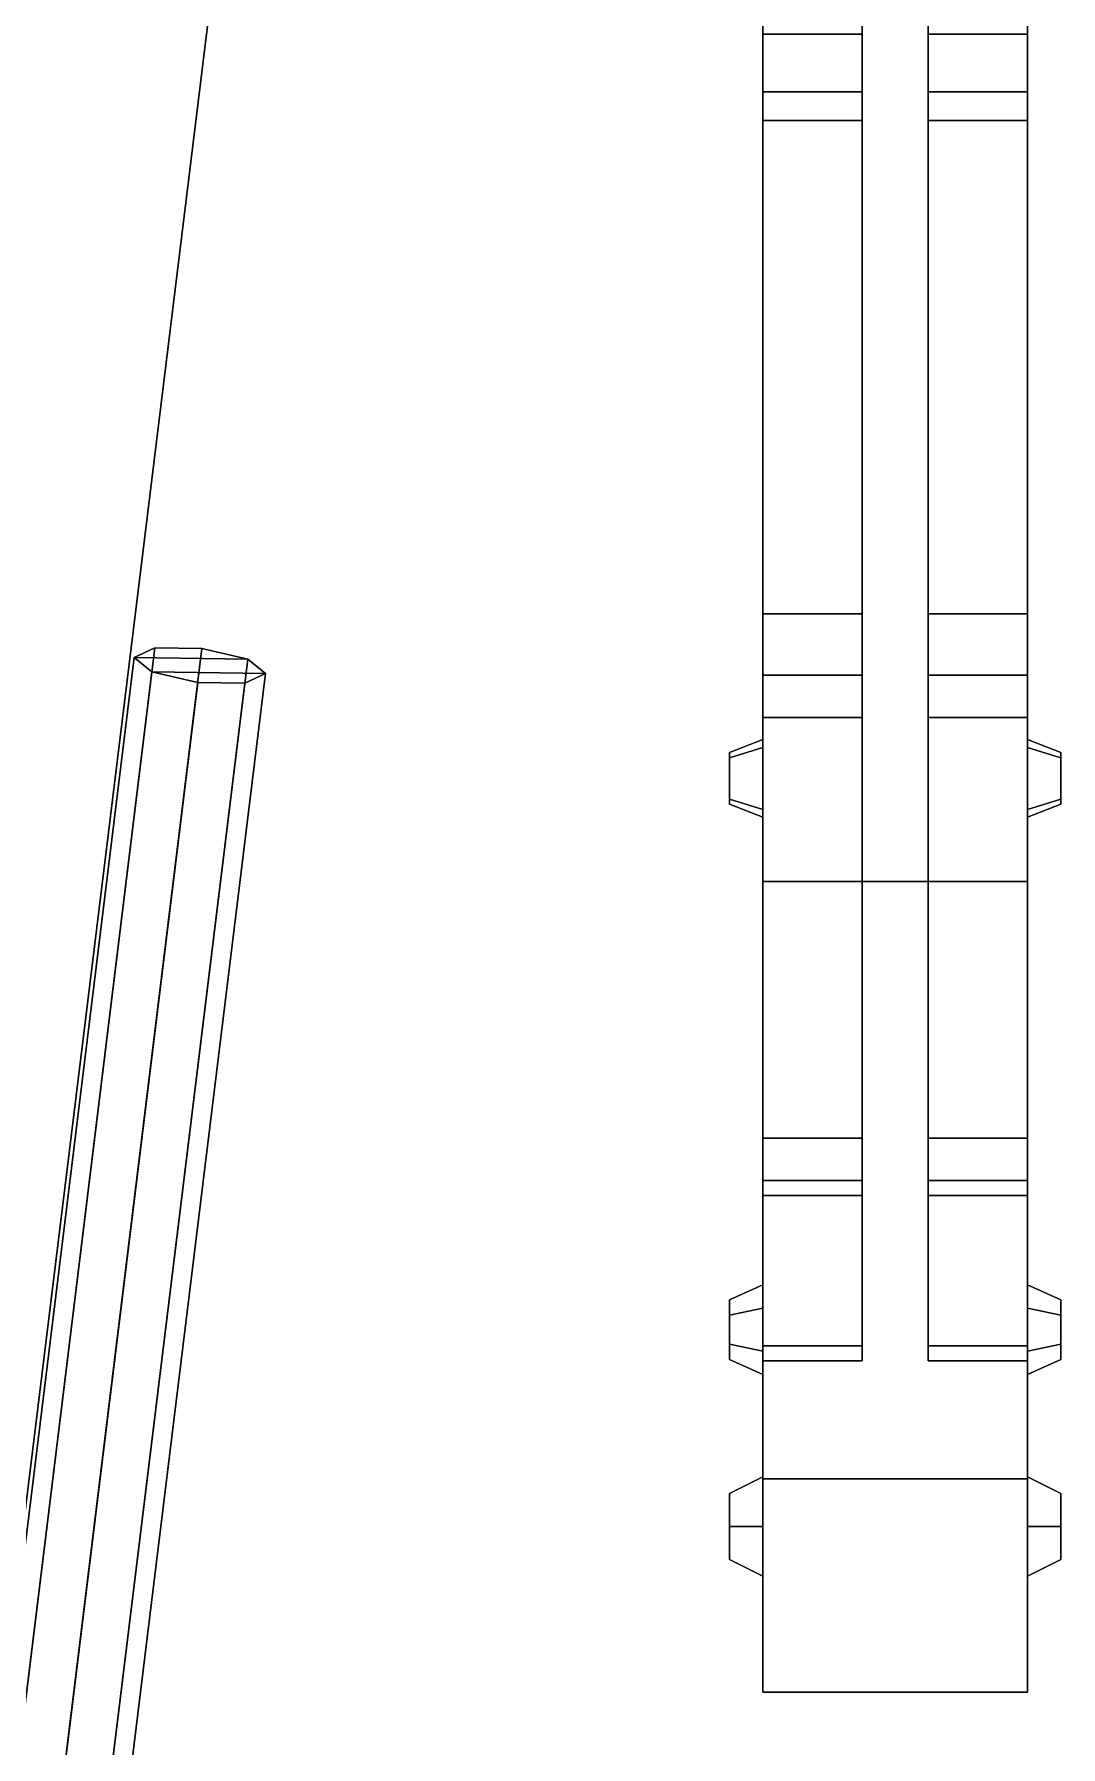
# Model space of a CAD drawing. Header units: millimetres. Extents: x -0.8 to 1, y -3.1 to 12.1.
# Drawn here: x 0.51 to 0.82, y -0.667 to -0.149 of the extents above; entities that cross this region are included whole.
import ezdxf

# ---------------------------------------------------------------- set-up
doc = ezdxf.new("R2010")
doc.units = ezdxf.units.MM
doc.layers.add('trail1', color=6, linetype='Continuous')
doc.layers.add('wheels', color=2, linetype='Continuous')

msp = doc.modelspace()

# ---------------------------------------------------------------- linework, layer by layer
at = {"layer": 'trail1'}
for points in [[(0.5663, -0.11405, 0.55), (0.33474, -1.99989, 0.04), (0.25534, -1.99014, 0.04), (0.48689, -0.10431, 0.55)], [(0.48689, -0.10431, 0.75), (0.25534, -1.99014, 0.24), (0.33474, -1.99989, 0.24), (0.5663, -0.11405, 0.75)], [(0.33474, -1.99989, 0.24), (0.33474, -1.99989, 0.04), (0.5663, -0.11405, 0.55), (0.5663, -0.11405, 0.75)], [(0.54015, -0.33756, 0.58), (0.54641, -0.33464, 0.56634), (0.36159, -1.83984, 0.15999), (0.35533, -1.84276, 0.17365)], [(0.54641, -0.33464, 0.56634), (0.56063, -0.33486, 0.56068), (0.37582, -1.84006, 0.15434), (0.36159, -1.83984, 0.15999)], [(0.56063, -0.33486, 0.56068), (0.57448, -0.33809, 0.56634), (0.38967, -1.84329, 0.15999), (0.37582, -1.84006, 0.15434)], [(0.54641, -0.33464, 0.56634), (0.54015, -0.33756, 0.58), (0.57448, -0.33809, 0.56634), (0.56063, -0.33486, 0.56068)], [(0.54552, -0.34191, 0.59366), (0.54015, -0.33756, 0.58), (0.35533, -1.84276, 0.17365), (0.3607, -1.84711, 0.18731)], [(0.57448, -0.33809, 0.56634), (0.57985, -0.34244, 0.58), (0.39504, -1.84764, 0.17365), (0.38967, -1.84329, 0.15999)], [(0.54015, -0.33756, 0.58), (0.54552, -0.34191, 0.59366), (0.57985, -0.34244, 0.58), (0.57448, -0.33809, 0.56634)], [(0.55937, -0.34514, 0.59932), (0.54552, -0.34191, 0.59366), (0.3607, -1.84711, 0.18731), (0.37455, -1.85034, 0.19297)], [(0.57359, -0.34536, 0.59366), (0.55937, -0.34514, 0.59932), (0.37455, -1.85034, 0.19297), (0.38878, -1.85056, 0.18731)], [(0.57985, -0.34244, 0.58), (0.57359, -0.34536, 0.59366), (0.38878, -1.85056, 0.18731), (0.39504, -1.84764, 0.17365)], [(0.54552, -0.34191, 0.59366), (0.55937, -0.34514, 0.59932), (0.57359, -0.34536, 0.59366), (0.57985, -0.34244, 0.58)]]:
    msp.add_3dface(points, dxfattribs=at)
at = {"layer": 'wheels'}
for points in [[(0.76, -0.14087, 0.12269), (0.76, -0.32444, 0.21109), (0.76, -0.09375, 0.50037), (0.76, -0.05854, 0.48341)], [(0.76, -0.32444, 1.08891), (0.76, -0.14087, 1.17731), (0.76, -0.05854, 0.81659), (0.76, -0.09375, 0.79963)], [(0.78, -0.05854, 0.48341), (0.78, -0.09375, 0.50037), (0.78, -0.32444, 0.21109), (0.78, -0.14087, 0.12269)], [(0.78, -0.09375, 0.79963), (0.78, -0.05854, 0.81659), (0.78, -0.14087, 1.17731), (0.78, -0.32444, 1.08891)], [(0.73, -0.35571, 0.23603), (0.73, -0.12502, 0.52531), (0.73, -0.09375, 0.50037), (0.73, -0.32444, 0.21109)], [(0.76, -0.09375, 0.50037), (0.76, -0.32444, 0.21109), (0.73, -0.32444, 0.21109), (0.73, -0.09375, 0.50037)], [(0.73, -0.32444, 1.08891), (0.73, -0.09375, 0.79963), (0.73, -0.12502, 0.77469), (0.73, -0.35571, 1.06397)], [(0.76, -0.32444, 1.08891), (0.76, -0.09375, 0.79963), (0.73, -0.09375, 0.79963), (0.73, -0.32444, 1.08891)], [(0.81, -0.09375, 0.50037), (0.81, -0.32444, 0.21109), (0.78, -0.32444, 0.21109), (0.78, -0.09375, 0.50037)], [(0.81, -0.32444, 1.08891), (0.81, -0.09375, 0.79963), (0.78, -0.09375, 0.79963), (0.78, -0.32444, 1.08891)], [(0.81, -0.32444, 0.21109), (0.81, -0.09375, 0.50037), (0.81, -0.12502, 0.52531), (0.81, -0.35571, 0.23603)], [(0.81, -0.35571, 1.06397), (0.81, -0.12502, 0.77469), (0.81, -0.09375, 0.79963), (0.81, -0.32444, 1.08891)], [(0.73, -0.16674, 0.7081), (0.73, -0.14938, 0.74414), (0.73, -0.09899, 0.74899), (0.73, -0.14, 0.65)], [(0.73, -0.14938, 0.55586), (0.73, -0.16674, 0.5919), (0.73, -0.14, 0.65), (0.73, -0.09899, 0.55101)], [(0.73, -0.12502, 0.52531), (0.73, -0.14938, 0.55586), (0.73, -0.09899, 0.55101)], [(0.81, -0.12502, 0.77469), (0.81, -0.14938, 0.74414), (0.81, -0.09899, 0.74899)], [(0.81, -0.14938, 0.74414), (0.81, -0.16674, 0.7081), (0.81, -0.14, 0.65), (0.81, -0.09899, 0.74899)], [(0.81, -0.14938, 0.55586), (0.81, -0.12502, 0.52531), (0.81, -0.09899, 0.55101)], [(0.81, -0.16674, 0.5919), (0.81, -0.14938, 0.55586), (0.81, -0.09899, 0.55101), (0.81, -0.14, 0.65)], [(0.76, -0.34292, 0.21999), (0.76, -0.12239, 0.11379), (0.73, -0.12239, 0.11379), (0.73, -0.34292, 0.21999)], [(0.76, -0.12239, 1.18621), (0.76, -0.34292, 1.08001), (0.73, -0.34292, 1.08001), (0.73, -0.12239, 1.18621)], [(0.73, -0.36474, 1.10737), (0.73, -0.13017, 1.22033), (0.73, -0.12239, 1.18621), (0.73, -0.34292, 1.08001)], [(0.73, -0.13017, 0.07967), (0.73, -0.36474, 0.19263), (0.73, -0.34292, 0.21999), (0.73, -0.12239, 0.11379)], [(0.81, -0.34292, 0.21999), (0.81, -0.12239, 0.11379), (0.78, -0.12239, 0.11379), (0.78, -0.34292, 0.21999)], [(0.81, -0.12239, 1.18621), (0.81, -0.34292, 1.08001), (0.78, -0.34292, 1.08001), (0.78, -0.12239, 1.18621)], [(0.81, -0.36474, 0.19263), (0.81, -0.13017, 0.07967), (0.81, -0.12239, 0.11379), (0.81, -0.34292, 0.21999)], [(0.81, -0.13017, 1.22033), (0.81, -0.36474, 1.10737), (0.81, -0.34292, 1.08001), (0.81, -0.12239, 1.18621)], [(0.76, -0.35571, 0.23603), (0.76, -0.12502, 0.52531), (0.73, -0.12502, 0.52531), (0.73, -0.35571, 0.23603)], [(0.76, -0.12502, 0.77469), (0.76, -0.35571, 1.06397), (0.73, -0.35571, 1.06397), (0.73, -0.12502, 0.77469)], [(0.76, -0.12502, 0.52531), (0.76, -0.14938, 0.55586), (0.73, -0.14938, 0.55586), (0.73, -0.12502, 0.52531)], [(0.76, -0.14938, 0.74414), (0.76, -0.12502, 0.77469), (0.73, -0.12502, 0.77469), (0.73, -0.14938, 0.74414)], [(0.76, -0.35571, 0.23603), (0.76, -0.48274, 0.39533), (0.76, -0.14938, 0.55586), (0.76, -0.12502, 0.52531)], [(0.76, -0.48274, 0.90467), (0.76, -0.35571, 1.06397), (0.76, -0.12502, 0.77469), (0.76, -0.14938, 0.74414)], [(0.81, -0.35571, 0.23603), (0.81, -0.12502, 0.52531), (0.78, -0.12502, 0.52531), (0.78, -0.35571, 0.23603)], [(0.81, -0.12502, 0.77469), (0.81, -0.35571, 1.06397), (0.78, -0.35571, 1.06397), (0.78, -0.12502, 0.77469)], [(0.78, -0.12502, 0.52531), (0.78, -0.14938, 0.55586), (0.78, -0.48274, 0.39533), (0.78, -0.35571, 0.23603)], [(0.81, -0.12502, 0.52531), (0.81, -0.14938, 0.55586), (0.78, -0.14938, 0.55586), (0.78, -0.12502, 0.52531)], [(0.78, -0.14938, 0.74414), (0.78, -0.12502, 0.77469), (0.78, -0.35571, 1.06397), (0.78, -0.48274, 0.90467)], [(0.81, -0.14938, 0.74414), (0.81, -0.12502, 0.77469), (0.78, -0.12502, 0.77469), (0.78, -0.14938, 0.74414)], [(0.73, -0.36237, 1.12845), (0.73, -0.14814, 1.23162), (0.73, -0.13017, 1.22033), (0.73, -0.36474, 1.10737)], [(0.73, -0.14814, 0.06838), (0.73, -0.36237, 0.17155), (0.73, -0.36474, 0.19263), (0.73, -0.13017, 0.07967)], [(0.81, -0.36237, 0.17155), (0.81, -0.14814, 0.06838), (0.81, -0.13017, 0.07967), (0.81, -0.36474, 0.19263)], [(0.81, -0.14814, 1.23162), (0.81, -0.36237, 1.12845), (0.81, -0.36474, 1.10737), (0.81, -0.13017, 1.22033)], [(0.73, -0.38345, 1.13083), (0.73, -0.13685, 1.24958), (0.73, -0.14814, 1.23162), (0.73, -0.36237, 1.12845)], [(0.73, -0.40527, 1.15819), (0.73, -0.14464, 1.2837), (0.73, -0.13685, 1.24958), (0.73, -0.38345, 1.13083)], [(0.73, -0.13685, 0.05042), (0.73, -0.38345, 0.16917), (0.73, -0.36237, 0.17155), (0.73, -0.14814, 0.06838)], [(0.73, -0.14464, 0.0163), (0.73, -0.40527, 0.14181), (0.73, -0.38345, 0.16917), (0.73, -0.13685, 0.05042)], [(0.81, -0.40527, 0.14181), (0.81, -0.14464, 0.0163), (0.81, -0.13685, 0.05042), (0.81, -0.38345, 0.16917)], [(0.81, -0.38345, 0.16917), (0.81, -0.13685, 0.05042), (0.81, -0.14814, 0.06838), (0.81, -0.36237, 0.17155)], [(0.81, -0.14464, 1.2837), (0.81, -0.40527, 1.15819), (0.81, -0.38345, 1.13083), (0.81, -0.13685, 1.24958)], [(0.81, -0.13685, 1.24958), (0.81, -0.38345, 1.13083), (0.81, -0.36237, 1.12845), (0.81, -0.14814, 1.23162)], [(0.73, -0.17544, 0.67), (0.73, -0.16674, 0.7081), (0.73, -0.14, 0.65)], [(0.73, -0.17544, 0.63), (0.73, -0.17544, 0.67), (0.73, -0.14, 0.65)], [(0.73, -0.16674, 0.5919), (0.73, -0.17544, 0.63), (0.73, -0.14, 0.65)], [(0.81, -0.40527, 1.15819), (0.81, -0.14464, 1.2837), (0.73, -0.14464, 1.2837), (0.73, -0.40527, 1.15819)], [(0.81, -0.14464, 0.0163), (0.81, -0.40527, 0.14181), (0.73, -0.40527, 0.14181), (0.73, -0.14464, 0.0163)], [(0.81, -0.16674, 0.7081), (0.81, -0.17544, 0.67), (0.81, -0.14, 0.65)], [(0.81, -0.17544, 0.67), (0.81, -0.17544, 0.63), (0.81, -0.14, 0.65)], [(0.81, -0.17544, 0.63), (0.81, -0.16674, 0.5919), (0.81, -0.14, 0.65)], [(0.73, -0.5001, 0.43136), (0.73, -0.16674, 0.5919), (0.73, -0.14938, 0.55586), (0.73, -0.48274, 0.39533)], [(0.76, -0.14938, 0.55586), (0.76, -0.48274, 0.39533), (0.73, -0.48274, 0.39533), (0.73, -0.14938, 0.55586)], [(0.73, -0.48274, 0.90467), (0.73, -0.14938, 0.74414), (0.73, -0.16674, 0.7081), (0.73, -0.5001, 0.86864)], [(0.76, -0.48274, 0.90467), (0.76, -0.14938, 0.74414), (0.73, -0.14938, 0.74414), (0.73, -0.48274, 0.90467)], [(0.81, -0.14938, 0.55586), (0.81, -0.48274, 0.39533), (0.78, -0.48274, 0.39533), (0.78, -0.14938, 0.55586)], [(0.81, -0.48274, 0.90467), (0.81, -0.14938, 0.74414), (0.78, -0.14938, 0.74414), (0.78, -0.48274, 0.90467)], [(0.81, -0.48274, 0.39533), (0.81, -0.14938, 0.55586), (0.81, -0.16674, 0.5919), (0.81, -0.5001, 0.43136)], [(0.81, -0.5001, 0.86864), (0.81, -0.16674, 0.7081), (0.81, -0.14938, 0.74414), (0.81, -0.48274, 0.90467)], [(0.76, -0.5001, 0.43136), (0.76, -0.16674, 0.5919), (0.73, -0.16674, 0.5919), (0.73, -0.5001, 0.43136)], [(0.76, -0.16674, 0.7081), (0.76, -0.5001, 0.86864), (0.73, -0.5001, 0.86864), (0.73, -0.16674, 0.7081)], [(0.76, -0.16674, 0.5919), (0.76, -0.17544, 0.63), (0.73, -0.17544, 0.63), (0.73, -0.16674, 0.5919)], [(0.76, -0.17544, 0.67), (0.76, -0.16674, 0.7081), (0.73, -0.16674, 0.7081), (0.73, -0.17544, 0.67)], [(0.76, -0.5001, 0.43136), (0.76, -0.54544, 0.63), (0.76, -0.17544, 0.63), (0.76, -0.16674, 0.5919)], [(0.76, -0.54544, 0.67), (0.76, -0.5001, 0.86864), (0.76, -0.16674, 0.7081), (0.76, -0.17544, 0.67)], [(0.81, -0.5001, 0.43136), (0.81, -0.16674, 0.5919), (0.78, -0.16674, 0.5919), (0.78, -0.5001, 0.43136)], [(0.81, -0.16674, 0.7081), (0.81, -0.5001, 0.86864), (0.78, -0.5001, 0.86864), (0.78, -0.16674, 0.7081)], [(0.78, -0.16674, 0.5919), (0.78, -0.17544, 0.63), (0.78, -0.54544, 0.63), (0.78, -0.5001, 0.43136)], [(0.81, -0.16674, 0.5919), (0.81, -0.17544, 0.63), (0.78, -0.17544, 0.63), (0.78, -0.16674, 0.5919)], [(0.78, -0.17544, 0.67), (0.78, -0.16674, 0.7081), (0.78, -0.5001, 0.86864), (0.78, -0.54544, 0.67)], [(0.81, -0.17544, 0.67), (0.81, -0.16674, 0.7081), (0.78, -0.16674, 0.7081), (0.78, -0.17544, 0.67)], [(0.73, -0.54544, 0.67), (0.73, -0.17544, 0.67), (0.73, -0.17544, 0.63), (0.73, -0.54544, 0.63)], [(0.76, -0.17544, 0.63), (0.76, -0.54544, 0.63), (0.73, -0.54544, 0.63), (0.73, -0.17544, 0.63)], [(0.76, -0.54544, 0.67), (0.76, -0.17544, 0.67), (0.73, -0.17544, 0.67), (0.73, -0.54544, 0.67)], [(0.81, -0.54544, 0.67), (0.81, -0.17544, 0.67), (0.78, -0.17544, 0.67), (0.78, -0.54544, 0.67)], [(0.81, -0.17544, 0.63), (0.81, -0.54544, 0.63), (0.78, -0.54544, 0.63), (0.78, -0.17544, 0.63)], [(0.81, -0.17544, 0.67), (0.81, -0.54544, 0.67), (0.81, -0.54544, 0.63), (0.81, -0.17544, 0.63)], [(0.73, -0.34292, 0.21999), (0.73, -0.35571, 0.23603), (0.73, -0.32444, 0.21109), (0.73, -0.34292, 0.21999)], [(0.73, -0.34292, 1.08001), (0.73, -0.32444, 1.08891), (0.73, -0.35571, 1.06397), (0.73, -0.34292, 1.08001)], [(0.81, -0.34292, 0.21999), (0.81, -0.32444, 0.21109), (0.81, -0.35571, 0.23603), (0.81, -0.34292, 0.21999)], [(0.81, -0.34292, 1.08001), (0.81, -0.35571, 1.06397), (0.81, -0.32444, 1.08891), (0.81, -0.34292, 1.08001)], [(0.76, -0.49553, 0.41136), (0.76, -0.34292, 0.21999), (0.73, -0.34292, 0.21999), (0.73, -0.49553, 0.41136)], [(0.76, -0.34292, 1.08001), (0.76, -0.49553, 0.88864), (0.73, -0.49553, 0.88864), (0.73, -0.34292, 1.08001)], [(0.73, -0.52707, 0.90382), (0.73, -0.36474, 1.10737), (0.73, -0.34292, 1.08001), (0.73, -0.49553, 0.88864)], [(0.73, -0.36474, 0.19263), (0.73, -0.52707, 0.39618), (0.73, -0.49553, 0.41136), (0.73, -0.34292, 0.21999)], [(0.81, -0.49553, 0.41136), (0.81, -0.34292, 0.21999), (0.78, -0.34292, 0.21999), (0.78, -0.49553, 0.41136)], [(0.81, -0.34292, 1.08001), (0.81, -0.49553, 0.88864), (0.78, -0.49553, 0.88864), (0.78, -0.34292, 1.08001)], [(0.81, -0.52707, 0.39618), (0.81, -0.36474, 0.19263), (0.81, -0.34292, 0.21999), (0.81, -0.49553, 0.41136)], [(0.81, -0.36474, 1.10737), (0.81, -0.52707, 0.90382), (0.81, -0.49553, 0.88864), (0.81, -0.34292, 1.08001)], [(0.73, -0.38345, 1.13083), (0.73, -0.36237, 1.12845), (0.72, -0.36628, 1.12533), (0.72, -0.38033, 1.12692)], [(0.73, -0.36237, 1.12845), (0.73, -0.36474, 1.10737), (0.72, -0.36786, 1.11128), (0.72, -0.36628, 1.12533)], [(0.73, -0.36474, 0.19263), (0.73, -0.36237, 0.17155), (0.72, -0.36628, 0.17467), (0.72, -0.36786, 0.18872)], [(0.73, -0.36237, 0.17155), (0.73, -0.38345, 0.16917), (0.72, -0.38033, 0.17308), (0.72, -0.36628, 0.17467)], [(0.73, -0.36474, 1.10737), (0.73, -0.38582, 1.10975), (0.72, -0.38191, 1.11286), (0.72, -0.36786, 1.11128)], [(0.73, -0.38582, 0.19025), (0.73, -0.36474, 0.19263), (0.72, -0.36786, 0.18872), (0.72, -0.38191, 0.18714)], [(0.72, -0.36628, 1.12533), (0.72, -0.36786, 1.11128), (0.72, -0.38191, 1.11286), (0.72, -0.38033, 1.12692)], [(0.72, -0.38191, 0.18714), (0.72, -0.36786, 0.18872), (0.72, -0.36628, 0.17467), (0.72, -0.38033, 0.17308)], [(0.73, -0.53407, 0.92384), (0.73, -0.38582, 1.10975), (0.73, -0.36474, 1.10737), (0.73, -0.52707, 0.90382)], [(0.73, -0.38582, 0.19025), (0.73, -0.53407, 0.37616), (0.73, -0.52707, 0.39618), (0.73, -0.36474, 0.19263)], [(0.81, -0.36237, 0.17155), (0.81, -0.36474, 0.19263), (0.82, -0.36786, 0.18872), (0.82, -0.36628, 0.17467)], [(0.81, -0.38345, 0.16917), (0.81, -0.36237, 0.17155), (0.82, -0.36628, 0.17467), (0.82, -0.38033, 0.17308)], [(0.81, -0.36237, 1.12845), (0.81, -0.38345, 1.13083), (0.82, -0.38033, 1.12692), (0.82, -0.36628, 1.12533)], [(0.81, -0.36474, 1.10737), (0.81, -0.36237, 1.12845), (0.82, -0.36628, 1.12533), (0.82, -0.36786, 1.11128)], [(0.81, -0.53407, 0.37616), (0.81, -0.38582, 0.19025), (0.81, -0.36474, 0.19263), (0.81, -0.52707, 0.39618)], [(0.81, -0.36474, 0.19263), (0.81, -0.38582, 0.19025), (0.82, -0.38191, 0.18714), (0.82, -0.36786, 0.18872)], [(0.81, -0.38582, 1.10975), (0.81, -0.53407, 0.92384), (0.81, -0.52707, 0.90382), (0.81, -0.36474, 1.10737)], [(0.81, -0.38582, 1.10975), (0.81, -0.36474, 1.10737), (0.82, -0.36786, 1.11128), (0.82, -0.38191, 1.11286)], [(0.82, -0.36628, 0.17467), (0.82, -0.36786, 0.18872), (0.82, -0.38191, 0.18714), (0.82, -0.38033, 0.17308)], [(0.82, -0.38191, 1.11286), (0.82, -0.36786, 1.11128), (0.82, -0.36628, 1.12533), (0.82, -0.38033, 1.12692)], [(0.73, -0.38582, 1.10975), (0.73, -0.38345, 1.13083), (0.72, -0.38033, 1.12692), (0.72, -0.38191, 1.11286)], [(0.73, -0.38345, 0.16917), (0.73, -0.38582, 0.19025), (0.72, -0.38191, 0.18714), (0.72, -0.38033, 0.17308)], [(0.81, -0.38582, 0.19025), (0.81, -0.38345, 0.16917), (0.82, -0.38033, 0.17308), (0.82, -0.38191, 0.18714)], [(0.81, -0.38345, 1.13083), (0.81, -0.38582, 1.10975), (0.82, -0.38191, 1.11286), (0.82, -0.38033, 1.12692)], [(0.73, -0.5541, 0.91684), (0.73, -0.38345, 1.13083), (0.73, -0.38582, 1.10975), (0.73, -0.53407, 0.92384)], [(0.73, -0.58563, 0.93202), (0.73, -0.40527, 1.15819), (0.73, -0.38345, 1.13083), (0.73, -0.5541, 0.91684)], [(0.73, -0.38345, 0.16917), (0.73, -0.5541, 0.38316), (0.73, -0.53407, 0.37616), (0.73, -0.38582, 0.19025)], [(0.73, -0.40527, 0.14181), (0.73, -0.58563, 0.36798), (0.73, -0.5541, 0.38316), (0.73, -0.38345, 0.16917)], [(0.81, -0.58563, 0.36798), (0.81, -0.40527, 0.14181), (0.81, -0.38345, 0.16917), (0.81, -0.5541, 0.38316)], [(0.81, -0.5541, 0.38316), (0.81, -0.38345, 0.16917), (0.81, -0.38582, 0.19025), (0.81, -0.53407, 0.37616)], [(0.81, -0.40527, 1.15819), (0.81, -0.58563, 0.93202), (0.81, -0.5541, 0.91684), (0.81, -0.38345, 1.13083)], [(0.81, -0.38345, 1.13083), (0.81, -0.5541, 0.91684), (0.81, -0.53407, 0.92384), (0.81, -0.38582, 1.10975)], [(0.81, -0.58563, 0.93202), (0.81, -0.40527, 1.15819), (0.73, -0.40527, 1.15819), (0.73, -0.58563, 0.93202)], [(0.81, -0.40527, 0.14181), (0.81, -0.58563, 0.36798), (0.73, -0.58563, 0.36798), (0.73, -0.40527, 0.14181)], [(0.73, -0.49553, 0.41136), (0.73, -0.5001, 0.43136), (0.73, -0.48274, 0.39533), (0.73, -0.49553, 0.41136)], [(0.73, -0.49553, 0.88864), (0.73, -0.48274, 0.90467), (0.73, -0.5001, 0.86864), (0.73, -0.49553, 0.88864)], [(0.81, -0.49553, 0.41136), (0.81, -0.48274, 0.39533), (0.81, -0.5001, 0.43136), (0.81, -0.49553, 0.41136)], [(0.81, -0.49553, 0.88864), (0.81, -0.5001, 0.86864), (0.81, -0.48274, 0.90467), (0.81, -0.49553, 0.88864)], [(0.76, -0.55, 0.65), (0.76, -0.49553, 0.41136), (0.73, -0.49553, 0.41136), (0.73, -0.55, 0.65)], [(0.76, -0.49553, 0.88864), (0.76, -0.55, 0.65), (0.73, -0.55, 0.65), (0.73, -0.49553, 0.88864)], [(0.73, -0.585, 0.65), (0.73, -0.52707, 0.90382), (0.73, -0.49553, 0.88864), (0.73, -0.55, 0.65)], [(0.73, -0.52707, 0.39618), (0.73, -0.585, 0.65), (0.73, -0.55, 0.65), (0.73, -0.49553, 0.41136)], [(0.81, -0.55, 0.65), (0.81, -0.49553, 0.41136), (0.78, -0.49553, 0.41136), (0.78, -0.55, 0.65)], [(0.81, -0.49553, 0.88864), (0.81, -0.55, 0.65), (0.78, -0.55, 0.65), (0.78, -0.49553, 0.88864)], [(0.81, -0.585, 0.65), (0.81, -0.52707, 0.39618), (0.81, -0.49553, 0.41136), (0.81, -0.55, 0.65)], [(0.81, -0.52707, 0.90382), (0.81, -0.585, 0.65), (0.81, -0.55, 0.65), (0.81, -0.49553, 0.88864)], [(0.73, -0.53407, 0.92384), (0.73, -0.52707, 0.90382), (0.72, -0.53157, 0.90599), (0.72, -0.53624, 0.91934)], [(0.73, -0.52707, 0.90382), (0.73, -0.54709, 0.89682), (0.72, -0.54492, 0.90132), (0.72, -0.53157, 0.90599)], [(0.73, -0.54709, 0.40318), (0.73, -0.52707, 0.39618), (0.72, -0.53157, 0.39401), (0.72, -0.54492, 0.39868)], [(0.73, -0.52707, 0.39618), (0.73, -0.53407, 0.37616), (0.72, -0.53624, 0.38066), (0.72, -0.53157, 0.39401)], [(0.73, -0.6, 0.665), (0.73, -0.54709, 0.89682), (0.73, -0.52707, 0.90382), (0.73, -0.585, 0.65)], [(0.73, -0.54709, 0.40318), (0.73, -0.6, 0.635), (0.73, -0.585, 0.65), (0.73, -0.52707, 0.39618)], [(0.81, -0.6, 0.635), (0.81, -0.54709, 0.40318), (0.81, -0.52707, 0.39618), (0.81, -0.585, 0.65)], [(0.81, -0.52707, 0.39618), (0.81, -0.54709, 0.40318), (0.82, -0.54492, 0.39868), (0.82, -0.53157, 0.39401)], [(0.81, -0.53407, 0.37616), (0.81, -0.52707, 0.39618), (0.82, -0.53157, 0.39401), (0.82, -0.53624, 0.38066)], [(0.81, -0.52707, 0.90382), (0.81, -0.53407, 0.92384), (0.82, -0.53624, 0.91934), (0.82, -0.53157, 0.90599)], [(0.81, -0.54709, 0.89682), (0.81, -0.6, 0.665), (0.81, -0.585, 0.65), (0.81, -0.52707, 0.90382)], [(0.81, -0.54709, 0.89682), (0.81, -0.52707, 0.90382), (0.82, -0.53157, 0.90599), (0.82, -0.54492, 0.90132)], [(0.72, -0.53624, 0.91934), (0.72, -0.53157, 0.90599), (0.72, -0.54492, 0.90132), (0.72, -0.54959, 0.91467)], [(0.72, -0.54492, 0.39868), (0.72, -0.53157, 0.39401), (0.72, -0.53624, 0.38066), (0.72, -0.54959, 0.38533)], [(0.82, -0.53624, 0.38066), (0.82, -0.53157, 0.39401), (0.82, -0.54492, 0.39868), (0.82, -0.54959, 0.38533)], [(0.82, -0.54492, 0.90132), (0.82, -0.53157, 0.90599), (0.82, -0.53624, 0.91934), (0.82, -0.54959, 0.91467)], [(0.73, -0.5541, 0.91684), (0.73, -0.53407, 0.92384), (0.72, -0.53624, 0.91934), (0.72, -0.54959, 0.91467)], [(0.73, -0.53407, 0.37616), (0.73, -0.5541, 0.38316), (0.72, -0.54959, 0.38533), (0.72, -0.53624, 0.38066)], [(0.81, -0.5541, 0.38316), (0.81, -0.53407, 0.37616), (0.82, -0.53624, 0.38066), (0.82, -0.54959, 0.38533)], [(0.81, -0.53407, 0.92384), (0.81, -0.5541, 0.91684), (0.82, -0.54959, 0.91467), (0.82, -0.53624, 0.91934)], [(0.73, -0.54709, 0.89682), (0.73, -0.5541, 0.91684), (0.72, -0.54959, 0.91467), (0.72, -0.54492, 0.90132)], [(0.73, -0.5541, 0.38316), (0.73, -0.54709, 0.40318), (0.72, -0.54492, 0.39868), (0.72, -0.54959, 0.38533)], [(0.73, -0.55, 0.65), (0.73, -0.54544, 0.67), (0.73, -0.54544, 0.63), (0.73, -0.55, 0.65)], [(0.73, -0.615, 0.65), (0.73, -0.5541, 0.91684), (0.73, -0.54709, 0.89682), (0.73, -0.6, 0.665)], [(0.73, -0.5541, 0.38316), (0.73, -0.615, 0.65), (0.73, -0.6, 0.635), (0.73, -0.54709, 0.40318)], [(0.81, -0.54709, 0.40318), (0.81, -0.5541, 0.38316), (0.82, -0.54959, 0.38533), (0.82, -0.54492, 0.39868)], [(0.81, -0.5541, 0.91684), (0.81, -0.54709, 0.89682), (0.82, -0.54492, 0.90132), (0.82, -0.54959, 0.91467)], [(0.81, -0.55, 0.65), (0.81, -0.54544, 0.63), (0.81, -0.54544, 0.67), (0.81, -0.55, 0.65)], [(0.81, -0.615, 0.65), (0.81, -0.5541, 0.38316), (0.81, -0.54709, 0.40318), (0.81, -0.6, 0.635)], [(0.81, -0.5541, 0.91684), (0.81, -0.615, 0.65), (0.81, -0.6, 0.665), (0.81, -0.54709, 0.89682)], [(0.73, -0.65, 0.65), (0.73, -0.58563, 0.93202), (0.73, -0.5541, 0.91684), (0.73, -0.615, 0.65)], [(0.73, -0.58563, 0.36798), (0.73, -0.65, 0.65), (0.73, -0.615, 0.65), (0.73, -0.5541, 0.38316)], [(0.81, -0.65, 0.65), (0.81, -0.58563, 0.36798), (0.81, -0.5541, 0.38316), (0.81, -0.615, 0.65)], [(0.81, -0.58563, 0.93202), (0.81, -0.65, 0.65), (0.81, -0.615, 0.65), (0.81, -0.5541, 0.91684)], [(0.73, -0.6, 0.665), (0.73, -0.585, 0.65), (0.72, -0.59, 0.65), (0.72, -0.6, 0.66)], [(0.73, -0.585, 0.65), (0.73, -0.6, 0.635), (0.72, -0.6, 0.64), (0.72, -0.59, 0.65)], [(0.81, -0.65, 0.65), (0.81, -0.58563, 0.93202), (0.73, -0.58563, 0.93202), (0.73, -0.65, 0.65)], [(0.81, -0.58563, 0.36798), (0.81, -0.65, 0.65), (0.73, -0.65, 0.65), (0.73, -0.58563, 0.36798)], [(0.81, -0.585, 0.65), (0.81, -0.6, 0.665), (0.82, -0.6, 0.66), (0.82, -0.59, 0.65)], [(0.81, -0.6, 0.635), (0.81, -0.585, 0.65), (0.82, -0.59, 0.65), (0.82, -0.6, 0.64)], [(0.72, -0.6, 0.66), (0.72, -0.59, 0.65), (0.72, -0.6, 0.64), (0.72, -0.61, 0.65)], [(0.82, -0.6, 0.64), (0.82, -0.59, 0.65), (0.82, -0.6, 0.66), (0.82, -0.61, 0.65)], [(0.73, -0.615, 0.65), (0.73, -0.6, 0.665), (0.72, -0.6, 0.66), (0.72, -0.61, 0.65)], [(0.73, -0.6, 0.635), (0.73, -0.615, 0.65), (0.72, -0.61, 0.65), (0.72, -0.6, 0.64)], [(0.81, -0.6, 0.665), (0.81, -0.615, 0.65), (0.82, -0.61, 0.65), (0.82, -0.6, 0.66)], [(0.81, -0.615, 0.65), (0.81, -0.6, 0.635), (0.82, -0.6, 0.64), (0.82, -0.61, 0.65)]]:
    msp.add_3dface(points, dxfattribs=at)

doc.saveas('drawing.dxf')
